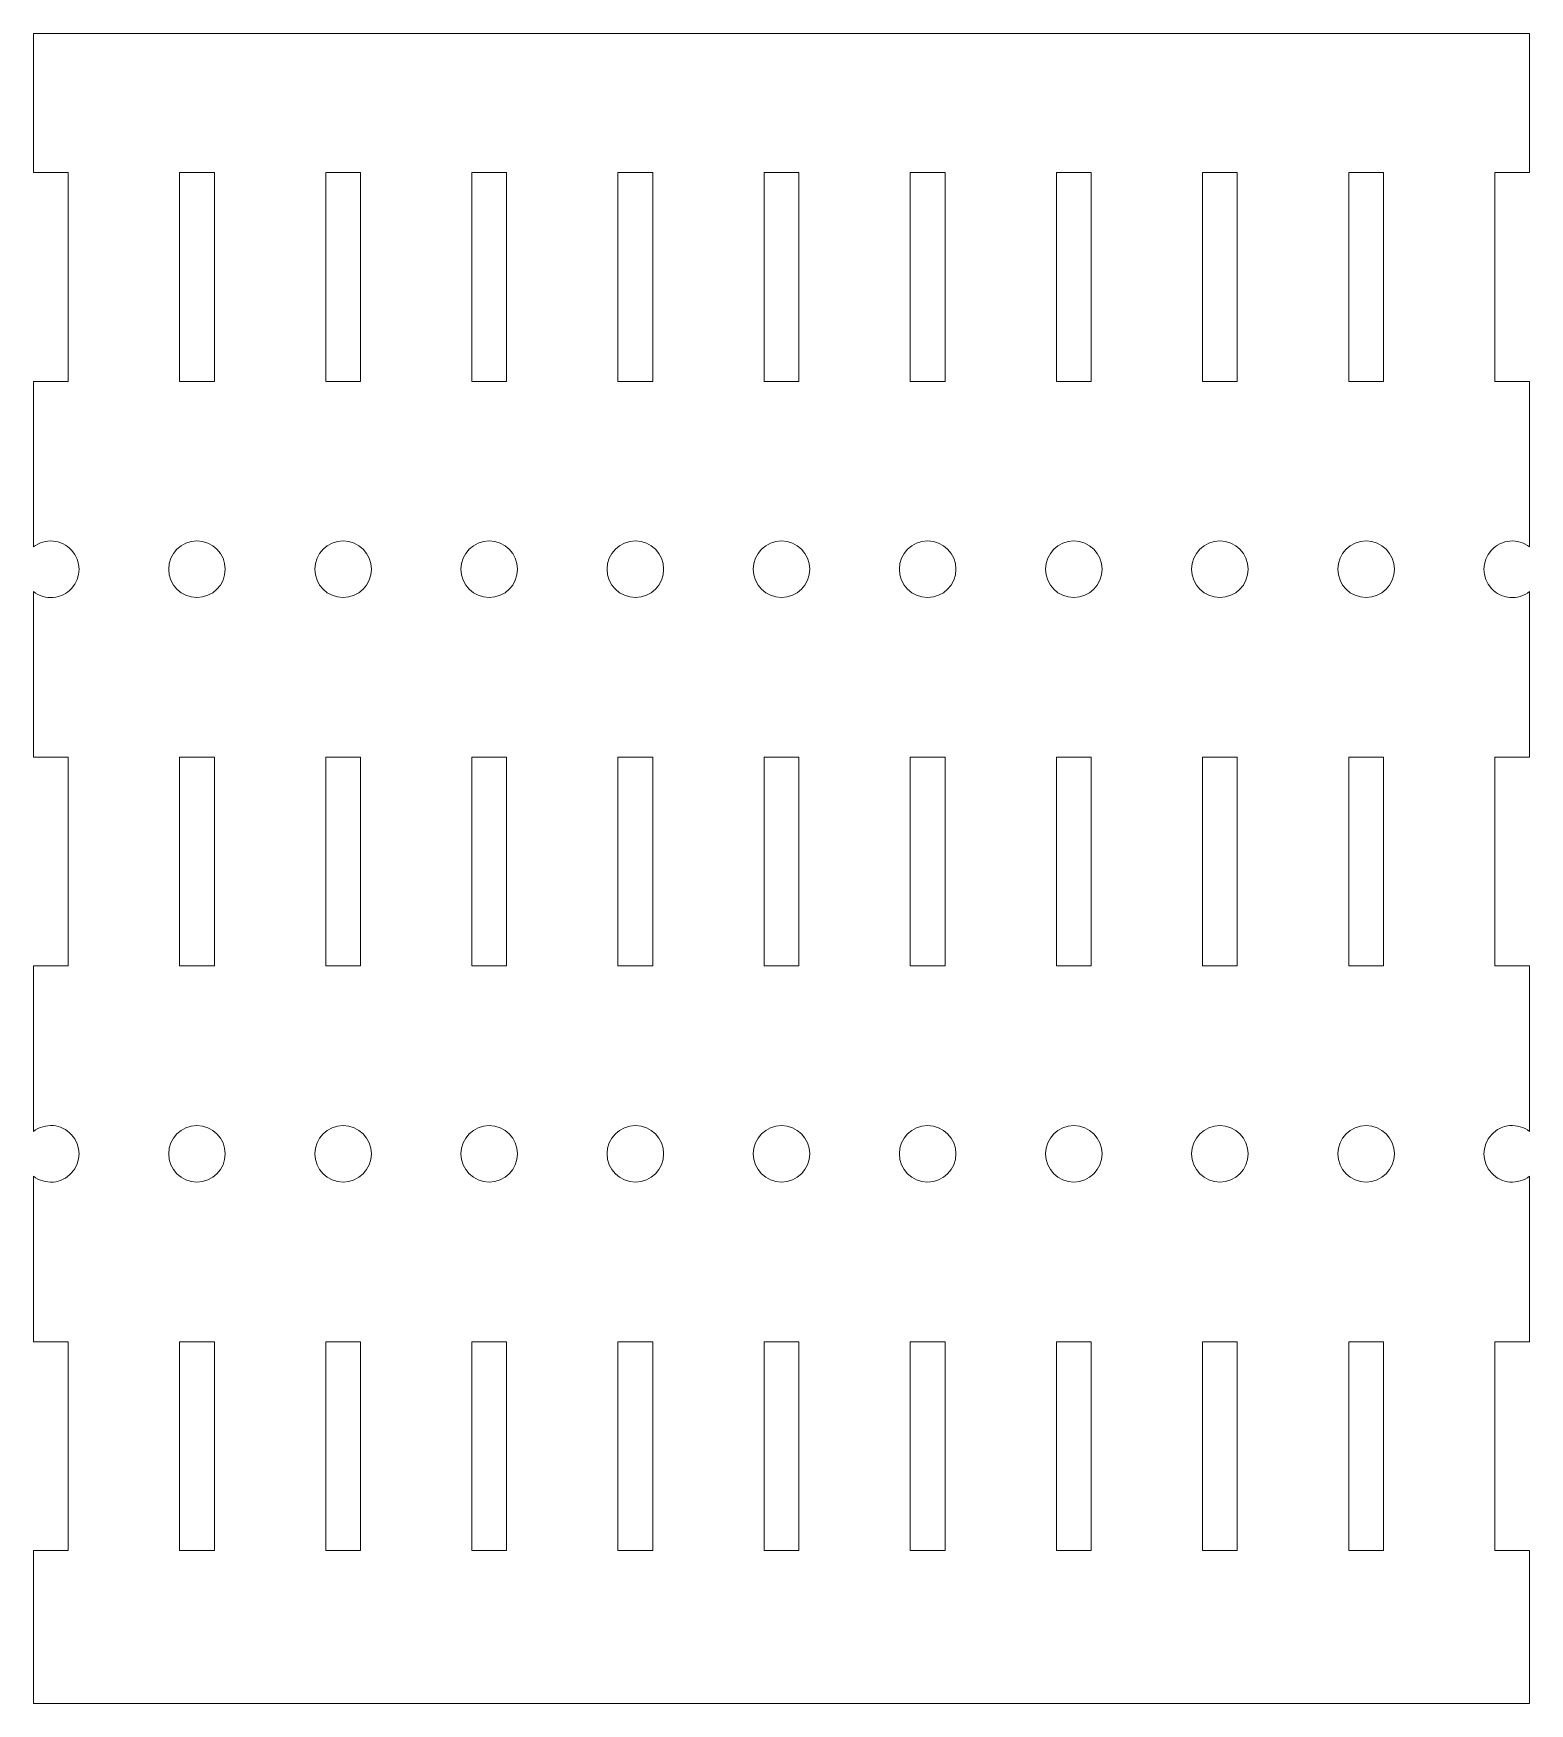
# Model space of a CAD drawing. Header units: inches. Extents: x 2.86 to 8.24, y 1.87 to 7.87.
import ezdxf

# ---------------------------------------------------------------- set-up
doc = ezdxf.new("R2010")
doc.units = ezdxf.units.IN
doc.header["$MEASUREMENT"] = 0

msp = doc.modelspace()

# ---------------------------------------------------------------- linework, layer by layer
at = {"color": 7, "linetype": 'Continuous', "lineweight": 15}
for p, q in [((8.2392, 7.8663), (2.8642, 7.8663)), ((2.8642, 7.8663), (2.8642, 7.3663)), ((8.2392, 7.3663), (8.2392, 7.8663)), ((2.9892, 7.3663), (2.8642, 7.3663)), ((2.9892, 6.6163), (2.9892, 7.3663)), ((3.5142, 7.3663), (3.3892, 7.3663)), ((3.3892, 7.3663), (3.3892, 6.6163)), ((3.5142, 6.6163), (3.5142, 7.3663)), ((4.0392, 7.3663), (3.9142, 7.3663)), ((3.9142, 7.3663), (3.9142, 6.6163)), ((4.0392, 6.6163), (4.0392, 7.3663)), ((4.5642, 7.3663), (4.4392, 7.3663)), ((4.4392, 7.3663), (4.4392, 6.6163)), ((4.5642, 6.6163), (4.5642, 7.3663)), ((5.0892, 7.3663), (4.9642, 7.3663)), ((4.9642, 7.3663), (4.9642, 6.6163)), ((5.0892, 6.6163), (5.0892, 7.3663)), ((5.6142, 7.3663), (5.4892, 7.3663)), ((5.4892, 7.3663), (5.4892, 6.6163)), ((5.6142, 6.6163), (5.6142, 7.3663)), ((6.1392, 7.3663), (6.0142, 7.3663)), ((6.0142, 7.3663), (6.0142, 6.6163)), ((6.1392, 6.6163), (6.1392, 7.3663)), ((6.6642, 7.3663), (6.5392, 7.3663)), ((6.5392, 7.3663), (6.5392, 6.6163)), ((6.6642, 6.6163), (6.6642, 7.3663)), ((7.1892, 7.3663), (7.0642, 7.3663)), ((7.0642, 7.3663), (7.0642, 6.6163)), ((7.1892, 6.6163), (7.1892, 7.3663)), ((7.7142, 7.3663), (7.5892, 7.3663)), ((7.5892, 7.3663), (7.5892, 6.6163)), ((7.7142, 6.6163), (7.7142, 7.3663)), ((8.2392, 7.3663), (8.1142, 7.3663)), ((8.1142, 7.3663), (8.1142, 6.6163)), ((2.8642, 6.6163), (2.9892, 6.6163)), ((2.8642, 6.6163), (2.8642, 6.0214)), ((3.3892, 6.6163), (3.5142, 6.6163)), ((3.9142, 6.6163), (4.0392, 6.6163)), ((4.4392, 6.6163), (4.5642, 6.6163)), ((4.9642, 6.6163), (5.0892, 6.6163)), ((5.4892, 6.6163), (5.6142, 6.6163)), ((6.0142, 6.6163), (6.1392, 6.6163)), ((6.5392, 6.6163), (6.6642, 6.6163)), ((7.0642, 6.6163), (7.1892, 6.6163)), ((7.5892, 6.6163), (7.7142, 6.6163)), ((8.1142, 6.6163), (8.2392, 6.6163)), ((8.2392, 6.0214), (8.2392, 6.6163)), ((2.8642, 5.8613), (2.8642, 5.2663)), ((8.2392, 5.2663), (8.2392, 5.8613)), ((2.9892, 5.2663), (2.8642, 5.2663)), ((2.9892, 4.5163), (2.9892, 5.2663)), ((3.5142, 5.2663), (3.3892, 5.2663)), ((3.3892, 5.2663), (3.3892, 4.5163)), ((3.5142, 4.5163), (3.5142, 5.2663)), ((4.0392, 5.2663), (3.9142, 5.2663)), ((3.9142, 5.2663), (3.9142, 4.5163)), ((4.0392, 4.5163), (4.0392, 5.2663)), ((4.5642, 5.2663), (4.4392, 5.2663)), ((4.4392, 5.2663), (4.4392, 4.5163)), ((4.5642, 4.5163), (4.5642, 5.2663)), ((5.0892, 5.2663), (4.9642, 5.2663)), ((4.9642, 5.2663), (4.9642, 4.5163)), ((5.0892, 4.5163), (5.0892, 5.2663)), ((5.6142, 5.2663), (5.4892, 5.2663)), ((5.4892, 5.2663), (5.4892, 4.5163)), ((5.6142, 4.5163), (5.6142, 5.2663)), ((6.1392, 5.2663), (6.0142, 5.2663)), ((6.0142, 5.2663), (6.0142, 4.5163)), ((6.1392, 4.5163), (6.1392, 5.2663)), ((6.6642, 5.2663), (6.5392, 5.2663)), ((6.5392, 5.2663), (6.5392, 4.5163)), ((6.6642, 4.5163), (6.6642, 5.2663)), ((7.1892, 5.2663), (7.0642, 5.2663)), ((7.0642, 5.2663), (7.0642, 4.5163)), ((7.1892, 4.5163), (7.1892, 5.2663)), ((7.7142, 5.2663), (7.5892, 5.2663)), ((7.5892, 5.2663), (7.5892, 4.5163)), ((7.7142, 4.5163), (7.7142, 5.2663)), ((8.2392, 5.2663), (8.1142, 5.2663)), ((8.1142, 5.2663), (8.1142, 4.5163)), ((2.8642, 4.5163), (2.9892, 4.5163)), ((2.8642, 4.5163), (2.8642, 3.9214)), ((3.3892, 4.5163), (3.5142, 4.5163)), ((3.9142, 4.5163), (4.0392, 4.5163)), ((4.4392, 4.5163), (4.5642, 4.5163)), ((4.9642, 4.5163), (5.0892, 4.5163)), ((5.4892, 4.5163), (5.6142, 4.5163)), ((6.0142, 4.5163), (6.1392, 4.5163)), ((6.5392, 4.5163), (6.6642, 4.5163)), ((7.0642, 4.5163), (7.1892, 4.5163)), ((7.5892, 4.5163), (7.7142, 4.5163)), ((8.1142, 4.5163), (8.2392, 4.5163)), ((8.2392, 3.9214), (8.2392, 4.5163)), ((2.8642, 3.7613), (2.8642, 3.1663)), ((8.2392, 3.1663), (8.2392, 3.7613)), ((2.9892, 3.1663), (2.8642, 3.1663)), ((2.9892, 2.4163), (2.9892, 3.1663)), ((3.5142, 3.1663), (3.3892, 3.1663)), ((3.3892, 3.1663), (3.3892, 2.4163)), ((3.5142, 2.4163), (3.5142, 3.1663)), ((4.0392, 3.1663), (3.9142, 3.1663)), ((3.9142, 3.1663), (3.9142, 2.4163)), ((4.0392, 2.4163), (4.0392, 3.1663)), ((4.5642, 3.1663), (4.4392, 3.1663)), ((4.4392, 3.1663), (4.4392, 2.4163)), ((4.5642, 2.4163), (4.5642, 3.1663)), ((5.0892, 3.1663), (4.9642, 3.1663)), ((4.9642, 3.1663), (4.9642, 2.4163)), ((5.0892, 2.4163), (5.0892, 3.1663)), ((5.6142, 3.1663), (5.4892, 3.1663)), ((5.4892, 3.1663), (5.4892, 2.4163)), ((5.6142, 2.4163), (5.6142, 3.1663)), ((6.1392, 3.1663), (6.0142, 3.1663)), ((6.0142, 3.1663), (6.0142, 2.4163)), ((6.1392, 2.4163), (6.1392, 3.1663)), ((6.6642, 3.1663), (6.5392, 3.1663)), ((6.5392, 3.1663), (6.5392, 2.4163)), ((6.6642, 2.4163), (6.6642, 3.1663)), ((7.1892, 3.1663), (7.0642, 3.1663)), ((7.0642, 3.1663), (7.0642, 2.4163)), ((7.1892, 2.4163), (7.1892, 3.1663)), ((7.7142, 3.1663), (7.5892, 3.1663)), ((7.5892, 3.1663), (7.5892, 2.4163)), ((7.7142, 2.4163), (7.7142, 3.1663)), ((8.2392, 3.1663), (8.1142, 3.1663)), ((8.1142, 3.1663), (8.1142, 2.4163)), ((2.8642, 2.4163), (2.9892, 2.4163)), ((2.8642, 2.4163), (2.8642, 1.8663)), ((3.3892, 2.4163), (3.5142, 2.4163)), ((3.9142, 2.4163), (4.0392, 2.4163)), ((4.4392, 2.4163), (4.5642, 2.4163)), ((4.9642, 2.4163), (5.0892, 2.4163)), ((5.4892, 2.4163), (5.6142, 2.4163)), ((6.0142, 2.4163), (6.1392, 2.4163)), ((6.5392, 2.4163), (6.6642, 2.4163)), ((7.0642, 2.4163), (7.1892, 2.4163)), ((7.5892, 2.4163), (7.7142, 2.4163)), ((8.1142, 2.4163), (8.2392, 2.4163)), ((8.2392, 1.8663), (8.2392, 2.4163)), ((2.8642, 1.8663), (8.2392, 1.8663))]:
    msp.add_line(p, q, dxfattribs=at)
for centre in [(3.4517, 5.9413), (3.9767, 5.9413), (4.5017, 5.9413), (5.0267, 5.9413), (5.5517, 5.9413), (6.0767, 5.9413), (6.6017, 5.9413), (7.1267, 5.9413), (7.6517, 5.9413), (3.4517, 3.8413), (3.9767, 3.8413), (4.5017, 3.8413), (5.0267, 3.8413), (5.5517, 3.8413), (6.0767, 3.8413), (6.6017, 3.8413), (7.1267, 3.8413), (7.6517, 3.8413)]:
    msp.add_circle(centre, 0.1016, dxfattribs=at)
for centre, start, end in [((2.9267, 5.9413), 232.02123, 127.97877), ((8.1767, 5.9413), 52.02123, 307.97877), ((2.9267, 3.8413), 232.02123, 127.97877), ((8.1767, 3.8413), 52.02123, 307.97877)]:
    msp.add_arc(centre, 0.1016, start, end, dxfattribs=at)

doc.saveas('drawing.dxf')
